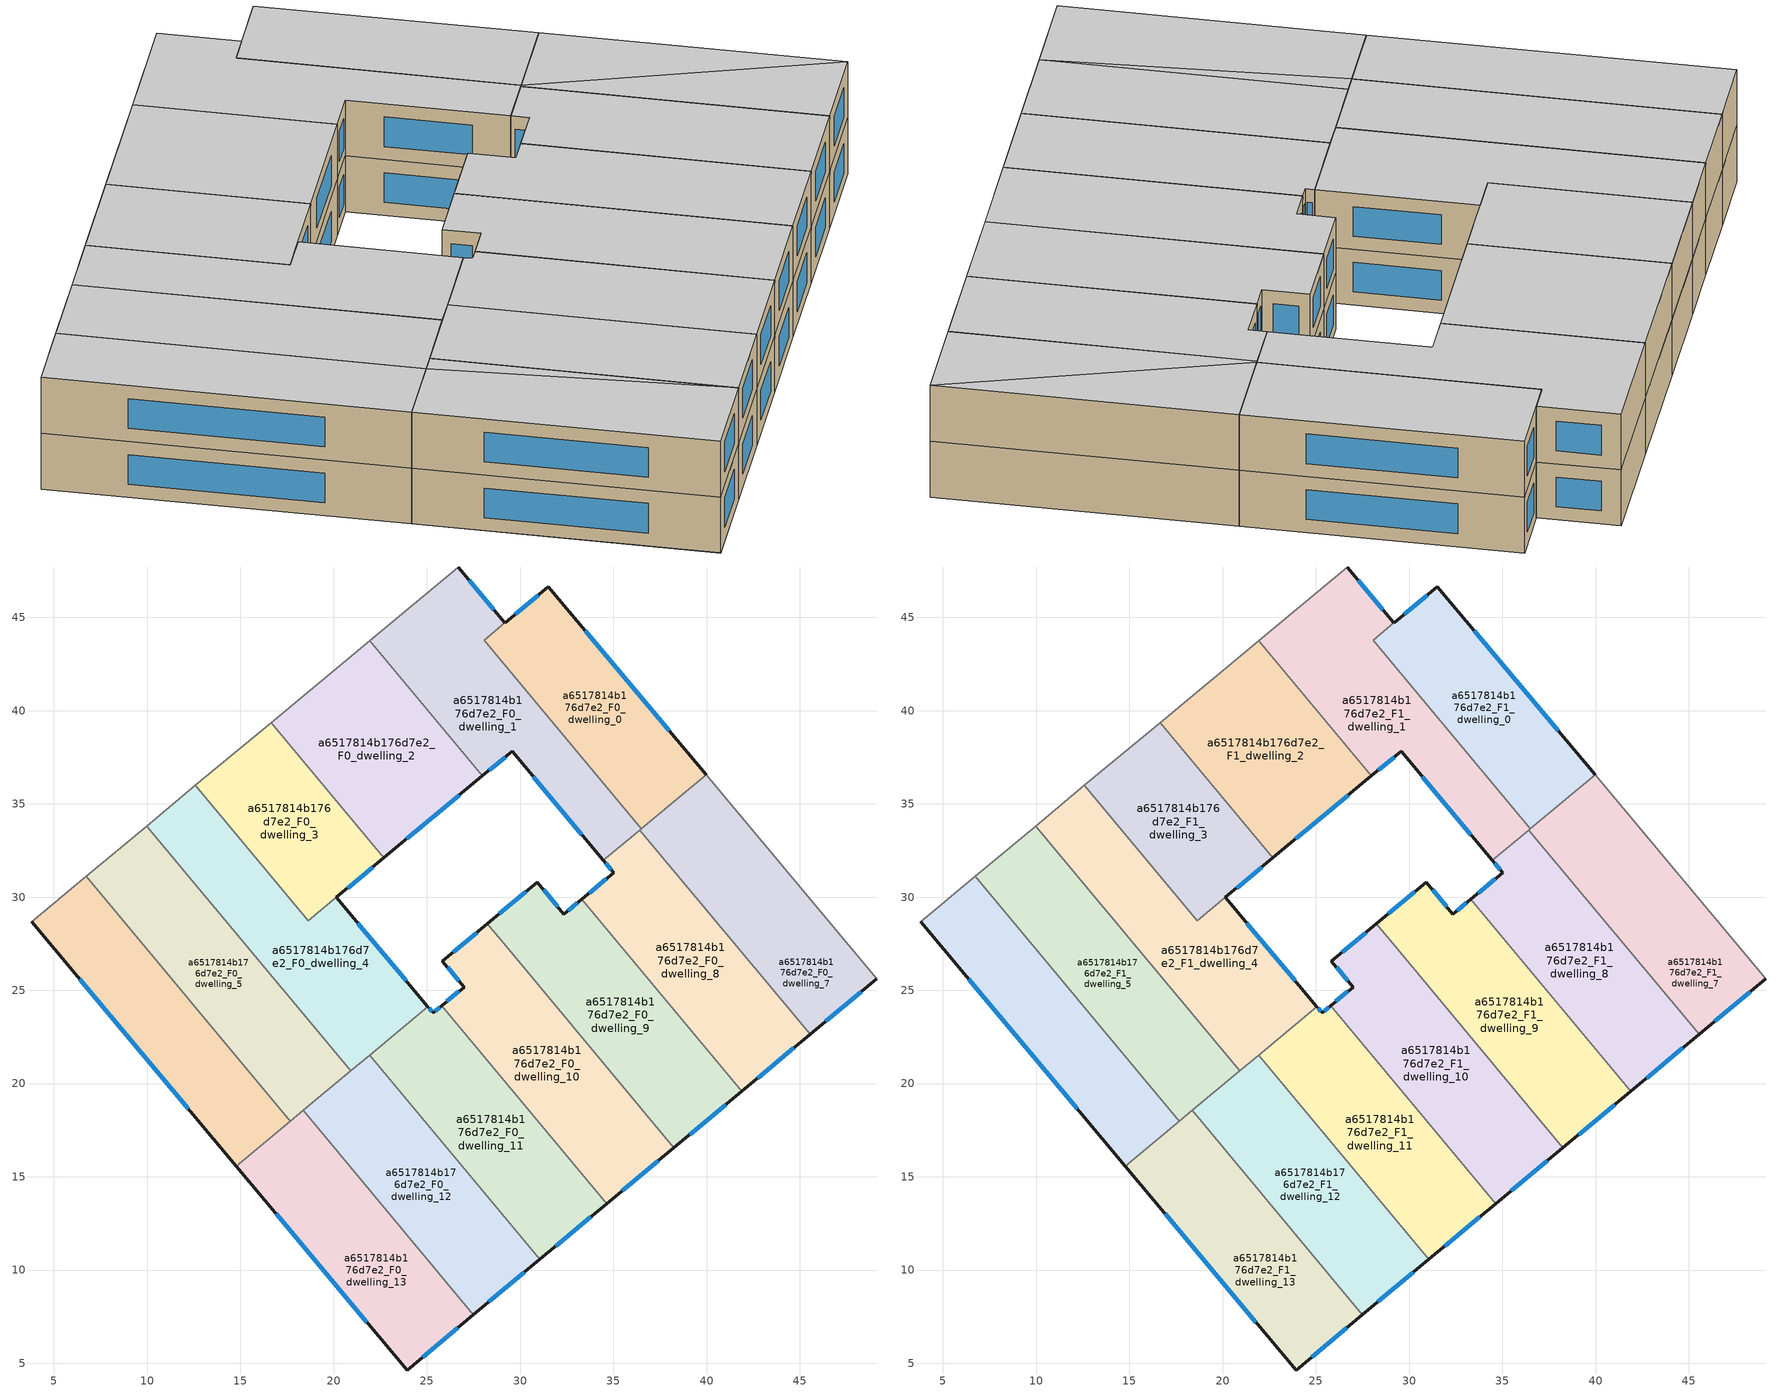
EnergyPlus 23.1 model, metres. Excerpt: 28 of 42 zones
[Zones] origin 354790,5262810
a6517814b176d7e2_F0_dwelling_0
 floor ground (EU_floor_Construction): 31.52,46.65 39.97,36.56 36.5,33.66 28.08,43.78 29.19,44.71 z0
 wall outside (EU_wall_Construction): 39.97,36.56 31.52,46.65 29.19,44.71 z0:3
 wall to a6517814b176d7e2_F0_dwelling_7 (EU_wall_Construction): 36.5,33.66 39.97,36.56 z0:3
 wall to a6517814b176d7e2_F0_dwelling_1 (EU_wall_Construction): 29.19,44.71 28.08,43.78 36.5,33.66 z0:3
 window (EU_Window_Construction): 30.97,46.2 29.74,45.17 / 37.99,38.93 33.5,44.28 z0.7:2.3
a6517814b176d7e2_F0_dwelling_1
 floor ground (EU_floor_Construction): 29.19,44.71 28.07,43.78 36.5,33.66 34.46,31.97 29.57,37.83 27.97,36.5 21.93,43.76 26.67,47.71 z0
 wall outside (EU_wall_Construction): 29.19,44.71 26.67,47.71 / 27.97,36.5 29.57,37.83 34.47,31.97 z0:3
 wall adiabatic (EU_wall_Construction): 26.67,47.71 21.93,43.76 z0:3
 wall to a6517814b176d7e2_F0_dwelling_2 (EU_wall_Construction): 21.93,43.76 27.97,36.5 z0:3
 wall to a6517814b176d7e2_F0_dwelling_8 (EU_wall_Construction): 34.47,31.97 36.42,33.6 z0:3
 wall to a6517814b176d7e2_F0_dwelling_7 (EU_wall_Construction): 36.42,33.6 36.5,33.66 z0:3
 window (EU_Window_Construction): 28.59,45.41 27.26,47 / 30.72,36.45 33.31,33.34 / 28.35,36.81 29.19,37.51 z0.7:2.3
a6517814b176d7e2_F0_dwelling_10
 floor ground (EU_floor_Construction): 28.25,28.57 38.25,16.56 34.64,13.55 25.79,24.18 26.99,25.18 25.83,26.57 z0
 wall outside (EU_wall_Construction): 28.25,28.57 25.84,26.57 26.99,25.18 25.79,24.18 / 34.64,13.55 38.25,16.56 z0:3
 wall to a6517814b176d7e2_F0_dwelling_11 (EU_wall_Construction): 25.79,24.18 34.64,13.55 z0:3
 wall to a6517814b176d7e2_F0_dwelling_9 (EU_wall_Construction): 38.25,16.56 29.12,27.52 28.25,28.57 z0:3
 window (EU_Window_Construction): 27.68,28.1 26.4,27.04 / 35.49,14.26 37.4,15.85 / 26.71,24.95 26.07,24.42 / 26.11,26.24 26.72,25.51 z0.7:2.3
a6517814b176d7e2_F0_dwelling_11
 floor ground (EU_floor_Construction): 25.79,24.18 34.64,13.55 31.06,10.57 21.93,21.53 25.05,24.13 25.33,23.8 z0
 wall outside (EU_wall_Construction): 25.79,24.18 25.33,23.8 25.05,24.13 / 31.06,10.57 34.64,13.55 z0:3
 wall to a6517814b176d7e2_F0_dwelling_4 (EU_wall_Construction): 25.05,24.13 21.93,21.53 z0:3
 wall to a6517814b176d7e2_F0_dwelling_12 (EU_wall_Construction): 21.93,21.53 31.06,10.57 z0:3
 window (EU_Window_Construction): 25.26,23.88 25.12,24.05 / 25.68,24.09 25.44,23.89 / 31.9,11.27 33.8,12.85 z0.7:2.3
a6517814b176d7e2_F0_dwelling_12
 floor ground (EU_floor_Construction): 21.93,21.53 31.06,10.57 27.49,7.6 18.36,18.56 z0
 wall outside (EU_wall_Construction): 27.49,7.6 31.06,10.57 z0:3
 wall to a6517814b176d7e2_F0_dwelling_13 (EU_wall_Construction): 18.36,18.56 27.49,7.6 z0:3
 wall to a6517814b176d7e2_F0_dwelling_5 (EU_wall_Construction): 20.91,20.68 18.36,18.56 z0:3
 wall to a6517814b176d7e2_F0_dwelling_4 (EU_wall_Construction): 21.93,21.53 20.91,20.68 z0:3
 window (EU_Window_Construction): 28.33,8.3 30.22,9.87 z0.7:2.3
a6517814b176d7e2_F0_dwelling_13
 floor ground (EU_floor_Construction): 17.68,17.99 27.49,7.6 23.93,4.64 14.78,15.58 z0; 18.36,18.56 27.49,7.6 17.68,17.99 z0
 wall outside (EU_wall_Construction): 14.78,15.58 23.93,4.64 27.49,7.6 z0:3
 wall to a6517814b176d7e2_F0_dwelling_6 (EU_wall_Construction): 17.68,17.99 14.78,15.58 z0:3
 wall to a6517814b176d7e2_F0_dwelling_5 (EU_wall_Construction): 18.36,18.56 17.68,17.99 z0:3
 window (EU_Window_Construction): 24.77,5.33 26.65,6.9 / 16.93,13.01 21.78,7.21 z0.7:2.3
a6517814b176d7e2_F0_dwelling_2
 floor ground (EU_floor_Construction): 21.93,43.76 27.97,36.5 22.69,32.1 16.64,39.36 z0
 wall outside (EU_wall_Construction): 22.69,32.1 27.97,36.5 z0:3
 wall adiabatic (EU_wall_Construction): 21.93,43.76 16.64,39.36 z0:3
 wall to a6517814b176d7e2_F0_dwelling_3 (EU_wall_Construction): 16.64,39.36 22.69,32.1 z0:3
 window (EU_Window_Construction): 23.93,33.13 26.73,35.47 z0.7:2.3
a6517814b176d7e2_F0_dwelling_3
 floor ground (EU_floor_Construction): 16.64,39.36 22.69,32.1 18.63,28.73 12.59,35.99 z0
 wall outside (EU_wall_Construction): 20.15,29.99 22.69,32.1 z0:3
 wall adiabatic (EU_wall_Construction): 16.64,39.36 12.59,35.99 z0:3
 wall to a6517814b176d7e2_F0_dwelling_4 (EU_wall_Construction): 12.59,35.99 18.63,28.73 20.15,29.99 z0:3
 window (EU_Window_Construction): 20.75,30.49 22.09,31.61 z0.7:2.3
a6517814b176d7e2_F0_dwelling_4
 floor ground (EU_floor_Construction): 20.15,29.99 25.05,24.13 20.91,20.68 9.97,33.81 12.59,35.99 18.63,28.73 z0
 wall outside (EU_wall_Construction): 25.05,24.13 20.15,29.99 z0:3
 wall adiabatic (EU_wall_Construction): 12.59,35.99 9.97,33.81 z0:3
 wall to a6517814b176d7e2_F0_dwelling_5 (EU_wall_Construction): 9.97,33.81 20.91,20.68 z0:3
 window (EU_Window_Construction): 23.9,25.51 21.3,28.61 z0.7:2.3
a6517814b176d7e2_F0_dwelling_5
 floor ground (EU_floor_Construction): 9.97,33.81 20.91,20.68 17.68,17.99 6.74,31.13 z0
 wall adiabatic (EU_wall_Construction): 9.97,33.81 6.74,31.13 z0:3
 wall to a6517814b176d7e2_F0_dwelling_6 (EU_wall_Construction): 6.74,31.13 17.68,17.99 z0:3
a6517814b176d7e2_F0_dwelling_6
 floor ground (EU_floor_Construction): 6.74,31.13 17.68,17.99 14.78,15.58 3.8,28.68 z0
 wall outside (EU_wall_Construction): 3.8,28.68 14.78,15.58 z0:3
 wall adiabatic (EU_wall_Construction): 6.74,31.13 3.8,28.68 z0:3
 window (EU_Window_Construction): 6.38,25.6 12.2,18.65 z0.7:2.3
a6517814b176d7e2_F0_dwelling_7
 floor ground (EU_floor_Construction): 39.97,36.56 49.13,25.62 36.5,33.66 z0; 49.13,25.62 45.55,22.63 36.42,33.6 36.5,33.66 z0
 wall outside (EU_wall_Construction): 45.55,22.63 49.13,25.62 z0:3
 wall adiabatic (EU_wall_Construction): 49.13,25.62 39.97,36.56 z0:3
 wall to a6517814b176d7e2_F0_dwelling_8 (EU_wall_Construction): 36.42,33.6 45.55,22.63 z0:3
 window (EU_Window_Construction): 46.39,23.34 48.29,24.92 z0.7:2.3
a6517814b176d7e2_F0_dwelling_8
 floor ground (EU_floor_Construction): 36.42,33.6 45.55,22.63 41.87,19.58 33.29,29.88 35.02,31.31 34.46,31.97 z0
 wall outside (EU_wall_Construction): 34.47,31.97 35.02,31.31 33.29,29.88 / 41.87,19.58 45.55,22.63 z0:3
 wall to a6517814b176d7e2_F0_dwelling_9 (EU_wall_Construction): 33.29,29.88 41.87,19.58 z0:3
 window (EU_Window_Construction): 34.59,31.81 34.89,31.46 / 42.74,20.29 44.69,21.92 / 34.61,30.97 33.7,30.22 z0.7:2.3
a6517814b176d7e2_F0_dwelling_9
 floor ground (EU_floor_Construction): 33.29,29.88 41.87,19.58 38.25,16.56 28.25,28.57 30.92,30.8 32.35,29.09 z0
 wall outside (EU_wall_Construction): 38.25,16.56 41.87,19.58 / 33.29,29.88 32.35,29.09 30.92,30.8 28.25,28.58 z0:3
 window (EU_Window_Construction): 39.1,17.27 41.02,18.87 / 30.29,30.28 28.88,29.1 / 32.01,29.49 31.26,30.4 / 33.07,29.7 32.57,29.28 z0.7:2.3
a6517814b176d7e2_F1_dwelling_0
 floor to a6517814b176d7e2_F0_dwelling_0 (EU_floor_Construction): 31.52,46.65 39.97,36.56 36.5,33.66 28.08,43.78 29.19,44.71 z3
 wall outside (EU_wall_Construction): 39.97,36.56 31.52,46.65 29.19,44.71 z3:6
 wall to a6517814b176d7e2_F1_dwelling_7 (EU_wall_Construction): 36.5,33.66 39.97,36.56 z3:6
 wall to a6517814b176d7e2_F1_dwelling_1 (EU_wall_Construction): 29.19,44.71 28.08,43.78 36.5,33.66 z3:6
 window (EU_Window_Construction): 30.97,46.2 29.74,45.17 / 37.99,38.93 33.5,44.28 z3.7:5.3
 ceiling to a6517814b176d7e2_F2_dwelling_0 (EU_floor_Construction): 39.97,36.56 31.52,46.65 29.19,44.71 28.08,43.78 36.5,33.66 z6
a6517814b176d7e2_F1_dwelling_1
 floor to a6517814b176d7e2_F0_dwelling_1 (EU_floor_Construction): 29.19,44.71 28.07,43.78 36.5,33.66 34.46,31.97 29.57,37.83 27.97,36.5 21.93,43.76 26.67,47.71 z3
 wall outside (EU_wall_Construction): 29.19,44.71 26.67,47.71 / 27.97,36.5 29.57,37.83 34.47,31.97 z3:6
 wall adiabatic (EU_wall_Construction): 26.67,47.71 21.93,43.76 z3:6
 wall to a6517814b176d7e2_F1_dwelling_2 (EU_wall_Construction): 21.93,43.76 27.97,36.5 z3:6
 wall to a6517814b176d7e2_F1_dwelling_8 (EU_wall_Construction): 34.47,31.97 36.42,33.6 z3:6
 wall to a6517814b176d7e2_F1_dwelling_7 (EU_wall_Construction): 36.42,33.6 36.5,33.66 z3:6
 window (EU_Window_Construction): 28.59,45.41 27.26,47 / 30.72,36.45 33.31,33.34 / 28.35,36.81 29.19,37.51 z3.7:5.3
 ceiling to a6517814b176d7e2_F2_dwelling_1 (EU_floor_Construction): 36.5,33.66 28.07,43.78 29.19,44.71 26.67,47.71 21.93,43.76 27.97,36.5 29.57,37.83 34.46,31.97 z6
a6517814b176d7e2_F1_dwelling_10
 floor to a6517814b176d7e2_F0_dwelling_10 (EU_floor_Construction): 28.25,28.57 38.25,16.56 34.64,13.55 25.79,24.18 26.99,25.18 25.83,26.57 z3
 wall outside (EU_wall_Construction): 28.25,28.57 25.84,26.57 26.99,25.18 25.79,24.18 / 34.64,13.55 38.25,16.56 z3:6
 wall to a6517814b176d7e2_F1_dwelling_11 (EU_wall_Construction): 25.79,24.18 34.64,13.55 z3:6
 wall to a6517814b176d7e2_F1_dwelling_9 (EU_wall_Construction): 38.25,16.56 29.12,27.52 28.25,28.57 z3:6
 window (EU_Window_Construction): 27.68,28.1 26.4,27.04 / 35.49,14.26 37.4,15.85 / 26.71,24.95 26.07,24.42 / 26.11,26.24 26.72,25.51 z3.7:5.3
 ceiling to a6517814b176d7e2_F2_dwelling_10 (EU_floor_Construction): 38.25,16.56 28.25,28.57 25.83,26.57 26.99,25.18 25.79,24.18 34.64,13.55 z6
a6517814b176d7e2_F1_dwelling_11
 floor to a6517814b176d7e2_F0_dwelling_11 (EU_floor_Construction): 25.79,24.18 34.64,13.55 31.06,10.57 21.93,21.53 25.05,24.13 25.33,23.8 z3
 wall outside (EU_wall_Construction): 25.79,24.18 25.33,23.8 25.05,24.13 / 31.06,10.57 34.64,13.55 z3:6
 wall to a6517814b176d7e2_F1_dwelling_4 (EU_wall_Construction): 25.05,24.13 21.93,21.53 z3:6
 wall to a6517814b176d7e2_F1_dwelling_12 (EU_wall_Construction): 21.93,21.53 31.06,10.57 z3:6
 window (EU_Window_Construction): 25.26,23.88 25.12,24.05 / 25.68,24.09 25.44,23.89 / 31.9,11.27 33.8,12.85 z3.7:5.3
 ceiling to a6517814b176d7e2_F2_dwelling_11 (EU_floor_Construction): 34.64,13.55 25.79,24.18 25.33,23.8 25.05,24.13 21.93,21.53 31.06,10.57 z6
a6517814b176d7e2_F1_dwelling_12
 floor to a6517814b176d7e2_F0_dwelling_12 (EU_floor_Construction): 21.93,21.53 31.06,10.57 27.49,7.6 18.36,18.56 z3
 wall outside (EU_wall_Construction): 27.49,7.6 31.06,10.57 z3:6
 wall to a6517814b176d7e2_F1_dwelling_13 (EU_wall_Construction): 18.36,18.56 27.49,7.6 z3:6
 wall to a6517814b176d7e2_F1_dwelling_5 (EU_wall_Construction): 20.91,20.68 18.36,18.56 z3:6
 wall to a6517814b176d7e2_F1_dwelling_4 (EU_wall_Construction): 21.93,21.53 20.91,20.68 z3:6
 window (EU_Window_Construction): 28.33,8.3 30.22,9.87 z3.7:5.3
 ceiling to a6517814b176d7e2_F2_dwelling_12 (EU_floor_Construction): 31.06,10.57 21.93,21.53 18.36,18.56 27.49,7.6 z6
a6517814b176d7e2_F1_dwelling_13
 floor to a6517814b176d7e2_F0_dwelling_13 (EU_floor_Construction): 17.68,17.99 27.49,7.6 23.93,4.64 14.78,15.58 z3; 18.36,18.56 27.49,7.6 17.68,17.99 z3
 wall outside (EU_wall_Construction): 14.78,15.58 23.93,4.64 27.49,7.6 z3:6
 wall to a6517814b176d7e2_F1_dwelling_6 (EU_wall_Construction): 17.68,17.99 14.78,15.58 z3:6
 wall to a6517814b176d7e2_F1_dwelling_5 (EU_wall_Construction): 18.36,18.56 17.68,17.99 z3:6
 window (EU_Window_Construction): 24.77,5.33 26.65,6.9 / 16.93,13.01 21.78,7.21 z3.7:5.3
 ceiling to a6517814b176d7e2_F2_dwelling_13 (EU_floor_Construction): 27.49,7.6 17.68,17.99 14.78,15.58 23.93,4.64 z6; 27.49,7.6 18.36,18.56 17.68,17.99 z6
a6517814b176d7e2_F1_dwelling_2
 floor to a6517814b176d7e2_F0_dwelling_2 (EU_floor_Construction): 21.93,43.76 27.97,36.5 22.69,32.1 16.64,39.36 z3
 wall outside (EU_wall_Construction): 22.69,32.1 27.97,36.5 z3:6
 wall adiabatic (EU_wall_Construction): 21.93,43.76 16.64,39.36 z3:6
 wall to a6517814b176d7e2_F1_dwelling_3 (EU_wall_Construction): 16.64,39.36 22.69,32.1 z3:6
 window (EU_Window_Construction): 23.93,33.13 26.73,35.47 z3.7:5.3
 ceiling to a6517814b176d7e2_F2_dwelling_2 (EU_floor_Construction): 27.97,36.5 21.93,43.76 16.64,39.36 22.69,32.1 z6
a6517814b176d7e2_F1_dwelling_3
 floor to a6517814b176d7e2_F0_dwelling_3 (EU_floor_Construction): 16.64,39.36 22.69,32.1 18.63,28.73 12.59,35.99 z3
 wall outside (EU_wall_Construction): 20.15,29.99 22.69,32.1 z3:6
 wall adiabatic (EU_wall_Construction): 16.64,39.36 12.59,35.99 z3:6
 wall to a6517814b176d7e2_F1_dwelling_4 (EU_wall_Construction): 12.59,35.99 18.63,28.73 20.15,29.99 z3:6
 window (EU_Window_Construction): 20.75,30.49 22.09,31.61 z3.7:5.3
 ceiling to a6517814b176d7e2_F2_dwelling_3 (EU_floor_Construction): 22.69,32.1 16.64,39.36 12.59,35.99 18.63,28.73 z6
a6517814b176d7e2_F1_dwelling_4
 floor to a6517814b176d7e2_F0_dwelling_4 (EU_floor_Construction): 20.15,29.99 25.05,24.13 20.91,20.68 9.97,33.81 12.59,35.99 18.63,28.73 z3
 wall outside (EU_wall_Construction): 25.05,24.13 20.15,29.99 z3:6
 wall adiabatic (EU_wall_Construction): 12.59,35.99 9.97,33.81 z3:6
 wall to a6517814b176d7e2_F1_dwelling_5 (EU_wall_Construction): 9.97,33.81 20.91,20.68 z3:6
 window (EU_Window_Construction): 23.9,25.51 21.3,28.61 z3.7:5.3
 ceiling to a6517814b176d7e2_F2_dwelling_4 (EU_floor_Construction): 25.05,24.13 20.15,29.99 18.63,28.73 12.59,35.99 9.97,33.81 20.91,20.68 z6
a6517814b176d7e2_F1_dwelling_5
 floor to a6517814b176d7e2_F0_dwelling_5 (EU_floor_Construction): 9.97,33.81 20.91,20.68 17.68,17.99 6.74,31.13 z3
 wall adiabatic (EU_wall_Construction): 9.97,33.81 6.74,31.13 z3:6
 wall to a6517814b176d7e2_F1_dwelling_6 (EU_wall_Construction): 6.74,31.13 17.68,17.99 z3:6
 ceiling to a6517814b176d7e2_F2_dwelling_5 (EU_floor_Construction): 20.91,20.68 9.97,33.81 6.74,31.13 17.68,17.99 z6
a6517814b176d7e2_F1_dwelling_6
 floor to a6517814b176d7e2_F0_dwelling_6 (EU_floor_Construction): 6.74,31.13 17.68,17.99 14.78,15.58 3.8,28.68 z3
 wall outside (EU_wall_Construction): 3.8,28.68 14.78,15.58 z3:6
 wall adiabatic (EU_wall_Construction): 6.74,31.13 3.8,28.68 z3:6
 window (EU_Window_Construction): 6.38,25.6 12.2,18.65 z3.7:5.3
 ceiling to a6517814b176d7e2_F2_dwelling_6 (EU_floor_Construction): 17.68,17.99 6.74,31.13 3.8,28.68 14.78,15.58 z6
a6517814b176d7e2_F1_dwelling_7
 floor to a6517814b176d7e2_F0_dwelling_7 (EU_floor_Construction): 49.13,25.62 45.55,22.63 36.42,33.6 36.5,33.66 z3; 39.97,36.56 49.13,25.62 36.5,33.66 z3
 wall outside (EU_wall_Construction): 45.55,22.63 49.13,25.62 z3:6
 wall adiabatic (EU_wall_Construction): 49.13,25.62 39.97,36.56 z3:6
 wall to a6517814b176d7e2_F1_dwelling_8 (EU_wall_Construction): 36.42,33.6 45.55,22.63 z3:6
 window (EU_Window_Construction): 46.39,23.34 48.29,24.92 z3.7:5.3
 ceiling to a6517814b176d7e2_F2_dwelling_7 (EU_floor_Construction): 49.13,25.62 36.5,33.66 36.42,33.6 45.55,22.63 z6; 49.13,25.62 39.97,36.56 36.5,33.66 z6
a6517814b176d7e2_F1_dwelling_8
 floor to a6517814b176d7e2_F0_dwelling_8 (EU_floor_Construction): 36.42,33.6 45.55,22.63 41.87,19.58 33.29,29.88 35.02,31.31 34.46,31.97 z3
 wall outside (EU_wall_Construction): 34.47,31.97 35.02,31.31 33.29,29.88 / 41.87,19.58 45.55,22.63 z3:6
 wall to a6517814b176d7e2_F1_dwelling_9 (EU_wall_Construction): 33.29,29.88 41.87,19.58 z3:6
 window (EU_Window_Construction): 34.59,31.81 34.89,31.46 / 42.74,20.29 44.69,21.92 / 34.61,30.97 33.7,30.22 z3.7:5.3
 ceiling to a6517814b176d7e2_F2_dwelling_8 (EU_floor_Construction): 45.55,22.63 36.42,33.6 34.46,31.97 35.02,31.31 33.29,29.88 41.87,19.58 z6
a6517814b176d7e2_F1_dwelling_9
 floor to a6517814b176d7e2_F0_dwelling_9 (EU_floor_Construction): 33.29,29.88 41.87,19.58 38.25,16.56 28.25,28.57 30.92,30.8 32.35,29.09 z3
 wall outside (EU_wall_Construction): 38.25,16.56 41.87,19.58 / 33.29,29.88 32.35,29.09 30.92,30.8 28.25,28.58 z3:6
 window (EU_Window_Construction): 39.1,17.27 41.02,18.87 / 30.29,30.28 28.88,29.1 / 32.01,29.49 31.26,30.4 / 33.07,29.7 32.57,29.28 z3.7:5.3
 ceiling to a6517814b176d7e2_F2_dwelling_9 (EU_floor_Construction): 41.87,19.58 33.29,29.88 32.35,29.09 30.92,30.8 28.25,28.57 38.25,16.56 z6
[Building]
EU S2 Campaign: North Axis=0; Terrain=City; Solar Distribution=FullExterior
[Site:Location]
Budapest.Ferenc.Liszt.Intl.AP: Latitude=47.437; Longitude=19.256; Time Zone=1; Elevation=185
[SizingPeriod:WeatherFileDays]
AnnualSizingPeriod: Begin Month=1; Begin Day of Month=1; End Month=12; End Day of Month=31; Day of Week for Start Day=Monday; Use Weather File Daylight Saving Period=No; Use Weather File Rain and Snow Indicators=No
[MATERIAL]
EU_InternalMass_Material: Roughness=MediumRough; Thickness=0.1; Conductivity=1; Density=1800; Specific Heat=900; Thermal Absorptance=0.9; Solar Absorptance=0.7; Visible Absorptance=0.7
[MATERIAL:NOMASS] Roughness=MediumRough; Thermal Absorptance=0.9; Solar Absorptance=0.7; Visible Absorptance=0.7
Name | Thermal Resistance
EU_wall_NoMass | 0.832559
EU_floor_NoMass | 0.872794
[WINDOWMATERIAL:SIMPLEGLAZINGSYSTEM]
EU_Window_SimpleGlazing: UFactor=2.79869; Solar Heat Gain Coefficient=0.75; Visible Transmittance=0.75
[CONSTRUCTION]
EU_wall_Construction: EU_wall_NoMass
EU_floor_Construction: EU_floor_NoMass
EU_Window_Construction: EU_Window_SimpleGlazing
EU_InternalMass_Construction: EU_InternalMass_Material
[ZONE] Type=1; Multiplier=1; Ceiling Height=autocalculate; Floor Area=autocalculate; Part of Total Floor Area=Yes
Name | Volume
a6517814b176d7e2_F0_dwelling_0; a6517814b176d7e2_F1_dwelling_0 | 177.937
a6517814b176d7e2_F0_dwelling_1; a6517814b176d7e2_F1_dwelling_1 | 211.85
a6517814b176d7e2_F0_dwelling_10; a6517814b176d7e2_F1_dwelling_10 | 211.679
a6517814b176d7e2_F0_dwelling_11; a6517814b176d7e2_F1_dwelling_11; a6517814b176d7e2_F0_dwelling_12; a6517814b176d7e2_F1_dwelling_12 | 198.773
a6517814b176d7e2_F0_dwelling_13 | 198.785
a6517814b176d7e2_F1_dwelling_13 | 198.784
a6517814b176d7e2_F0_dwelling_2 | 194.911
a6517814b176d7e2_F1_dwelling_2 | 194.912
a6517814b176d7e2_F0_dwelling_3; a6517814b176d7e2_F1_dwelling_3 | 149.565
a6517814b176d7e2_F0_dwelling_4; a6517814b176d7e2_F1_dwelling_4 | 219.765
a6517814b176d7e2_F0_dwelling_5; a6517814b176d7e2_F1_dwelling_5 | 215.388
a6517814b176d7e2_F0_dwelling_6; a6517814b176d7e2_F1_dwelling_6 | 194.933
a6517814b176d7e2_F0_dwelling_7; a6517814b176d7e2_F1_dwelling_7 | 198.759
a6517814b176d7e2_F0_dwelling_8; a6517814b176d7e2_F1_dwelling_8 | 198.803
a6517814b176d7e2_F0_dwelling_9; a6517814b176d7e2_F1_dwelling_9 | 213.035
[INTERNALMASS] Construction=EU_InternalMass_Construction
Name | Zone or ZoneList | Surface Area
a6517814b176d7e2_F0_dwelling_0_EU_InternalMass | a6517814b176d7e2_F0_dwelling_0 | 59.3176
a6517814b176d7e2_F0_dwelling_1_EU_InternalMass | a6517814b176d7e2_F0_dwelling_1 | 70.6146
a6517814b176d7e2_F0_dwelling_2_EU_InternalMass | a6517814b176d7e2_F0_dwelling_2 | 64.9705
a6517814b176d7e2_F0_dwelling_3_EU_InternalMass | a6517814b176d7e2_F0_dwelling_3 | 49.8532
a6517814b176d7e2_F0_dwelling_4_EU_InternalMass | a6517814b176d7e2_F0_dwelling_4 | 73.2514
a6517814b176d7e2_F0_dwelling_5_EU_InternalMass | a6517814b176d7e2_F0_dwelling_5 | 71.8019
a6517814b176d7e2_F0_dwelling_6_EU_InternalMass | a6517814b176d7e2_F0_dwelling_6 | 64.9792
a6517814b176d7e2_F0_dwelling_7_EU_InternalMass | a6517814b176d7e2_F0_dwelling_7 | 66.2529
a6517814b176d7e2_F0_dwelling_8_EU_InternalMass | a6517814b176d7e2_F0_dwelling_8 | 66.2679
a6517814b176d7e2_F0_dwelling_9_EU_InternalMass | a6517814b176d7e2_F0_dwelling_9 | 71.0136
a6517814b176d7e2_F0_dwelling_10_EU_InternalMass | a6517814b176d7e2_F0_dwelling_10 | 70.555
a6517814b176d7e2_F0_dwelling_11_EU_InternalMass | a6517814b176d7e2_F0_dwelling_11 | 66.2578
a6517814b176d7e2_F0_dwelling_12_EU_InternalMass | a6517814b176d7e2_F0_dwelling_12 | 66.2594
a6517814b176d7e2_F0_dwelling_13_EU_InternalMass | a6517814b176d7e2_F0_dwelling_13 | 66.2633
a6517814b176d7e2_F1_dwelling_0_EU_InternalMass | a6517814b176d7e2_F1_dwelling_0 | 59.3176
a6517814b176d7e2_F1_dwelling_1_EU_InternalMass | a6517814b176d7e2_F1_dwelling_1 | 70.6146
a6517814b176d7e2_F1_dwelling_2_EU_InternalMass | a6517814b176d7e2_F1_dwelling_2 | 64.9705
a6517814b176d7e2_F1_dwelling_3_EU_InternalMass | a6517814b176d7e2_F1_dwelling_3 | 49.8532
a6517814b176d7e2_F1_dwelling_4_EU_InternalMass | a6517814b176d7e2_F1_dwelling_4 | 73.2514
a6517814b176d7e2_F1_dwelling_5_EU_InternalMass | a6517814b176d7e2_F1_dwelling_5 | 71.8019
a6517814b176d7e2_F1_dwelling_6_EU_InternalMass | a6517814b176d7e2_F1_dwelling_6 | 64.9792
a6517814b176d7e2_F1_dwelling_7_EU_InternalMass | a6517814b176d7e2_F1_dwelling_7 | 66.2529
a6517814b176d7e2_F1_dwelling_8_EU_InternalMass | a6517814b176d7e2_F1_dwelling_8 | 66.2679
a6517814b176d7e2_F1_dwelling_9_EU_InternalMass | a6517814b176d7e2_F1_dwelling_9 | 71.0136
a6517814b176d7e2_F1_dwelling_10_EU_InternalMass | a6517814b176d7e2_F1_dwelling_10 | 70.555
a6517814b176d7e2_F1_dwelling_11_EU_InternalMass | a6517814b176d7e2_F1_dwelling_11 | 66.2578
a6517814b176d7e2_F1_dwelling_12_EU_InternalMass | a6517814b176d7e2_F1_dwelling_12 | 66.2594
a6517814b176d7e2_F1_dwelling_13_EU_InternalMass | a6517814b176d7e2_F1_dwelling_13 | 66.2633
[OTHEREQUIPMENT] Fuel Type=Electricity; Design Level Calculation Method=Watts/Area; Power per Zone Floor Area=1; Fraction Latent=0; Fraction Radiant=0; Fraction Lost=0; Carbon Dioxide Generation Rate=0; EndUse Subcategory=EU_Step8_InternalGains
Name | Zone or ZoneList or Space or SpaceList | Schedule
EU_Step8_InternalGain_a6517814b176d7e2_F0_dwelling_0_f000 | a6517814b176d7e2_F0_dwelling_0 | EU_Step8_GainSchedule_a6517814b176d7e2_F0_dwelling_0_f000
EU_Step8_InternalGain_a6517814b176d7e2_F0_dwelling_1_f000 | a6517814b176d7e2_F0_dwelling_1 | EU_Step8_GainSchedule_a6517814b176d7e2_F0_dwelling_1_f000
EU_Step8_InternalGain_a6517814b176d7e2_F0_dwelling_2_f000 | a6517814b176d7e2_F0_dwelling_2 | EU_Step8_GainSchedule_a6517814b176d7e2_F0_dwelling_2_f000
EU_Step8_InternalGain_a6517814b176d7e2_F0_dwelling_3_f000 | a6517814b176d7e2_F0_dwelling_3 | EU_Step8_GainSchedule_a6517814b176d7e2_F0_dwelling_3_f000
EU_Step8_InternalGain_a6517814b176d7e2_F0_dwelling_4_f000 | a6517814b176d7e2_F0_dwelling_4 | EU_Step8_GainSchedule_a6517814b176d7e2_F0_dwelling_4_f000
EU_Step8_InternalGain_a6517814b176d7e2_F0_dwelling_5_f000 | a6517814b176d7e2_F0_dwelling_5 | EU_Step8_GainSchedule_a6517814b176d7e2_F0_dwelling_5_f000
EU_Step8_InternalGain_a6517814b176d7e2_F0_dwelling_6_f000 | a6517814b176d7e2_F0_dwelling_6 | EU_Step8_GainSchedule_a6517814b176d7e2_F0_dwelling_6_f000
EU_Step8_InternalGain_a6517814b176d7e2_F0_dwelling_7_f000 | a6517814b176d7e2_F0_dwelling_7 | EU_Step8_GainSchedule_a6517814b176d7e2_F0_dwelling_7_f000
EU_Step8_InternalGain_a6517814b176d7e2_F0_dwelling_8_f000 | a6517814b176d7e2_F0_dwelling_8 | EU_Step8_GainSchedule_a6517814b176d7e2_F0_dwelling_8_f000
EU_Step8_InternalGain_a6517814b176d7e2_F0_dwelling_9_f000 | a6517814b176d7e2_F0_dwelling_9 | EU_Step8_GainSchedule_a6517814b176d7e2_F0_dwelling_9_f000
EU_Step8_InternalGain_a6517814b176d7e2_F0_dwelling_10_f000 | a6517814b176d7e2_F0_dwelling_10 | EU_Step8_GainSchedule_a6517814b176d7e2_F0_dwelling_10_f000
EU_Step8_InternalGain_a6517814b176d7e2_F0_dwelling_11_f000 | a6517814b176d7e2_F0_dwelling_11 | EU_Step8_GainSchedule_a6517814b176d7e2_F0_dwelling_11_f000
EU_Step8_InternalGain_a6517814b176d7e2_F0_dwelling_12_f000 | a6517814b176d7e2_F0_dwelling_12 | EU_Step8_GainSchedule_a6517814b176d7e2_F0_dwelling_12_f000
EU_Step8_InternalGain_a6517814b176d7e2_F0_dwelling_13_f000 | a6517814b176d7e2_F0_dwelling_13 | EU_Step8_GainSchedule_a6517814b176d7e2_F0_dwelling_13_f000
EU_Step8_InternalGain_a6517814b176d7e2_F1_dwelling_0_f000 | a6517814b176d7e2_F1_dwelling_0 | EU_Step8_GainSchedule_a6517814b176d7e2_F1_dwelling_0_f000
EU_Step8_InternalGain_a6517814b176d7e2_F1_dwelling_1_f000 | a6517814b176d7e2_F1_dwelling_1 | EU_Step8_GainSchedule_a6517814b176d7e2_F1_dwelling_1_f000
EU_Step8_InternalGain_a6517814b176d7e2_F1_dwelling_2_f000 | a6517814b176d7e2_F1_dwelling_2 | EU_Step8_GainSchedule_a6517814b176d7e2_F1_dwelling_2_f000
EU_Step8_InternalGain_a6517814b176d7e2_F1_dwelling_3_f000 | a6517814b176d7e2_F1_dwelling_3 | EU_Step8_GainSchedule_a6517814b176d7e2_F1_dwelling_3_f000
EU_Step8_InternalGain_a6517814b176d7e2_F1_dwelling_4_f000 | a6517814b176d7e2_F1_dwelling_4 | EU_Step8_GainSchedule_a6517814b176d7e2_F1_dwelling_4_f000
EU_Step8_InternalGain_a6517814b176d7e2_F1_dwelling_5_f000 | a6517814b176d7e2_F1_dwelling_5 | EU_Step8_GainSchedule_a6517814b176d7e2_F1_dwelling_5_f000
EU_Step8_InternalGain_a6517814b176d7e2_F1_dwelling_6_f000 | a6517814b176d7e2_F1_dwelling_6 | EU_Step8_GainSchedule_a6517814b176d7e2_F1_dwelling_6_f000
EU_Step8_InternalGain_a6517814b176d7e2_F1_dwelling_7_f000 | a6517814b176d7e2_F1_dwelling_7 | EU_Step8_GainSchedule_a6517814b176d7e2_F1_dwelling_7_f000
EU_Step8_InternalGain_a6517814b176d7e2_F1_dwelling_8_f000 | a6517814b176d7e2_F1_dwelling_8 | EU_Step8_GainSchedule_a6517814b176d7e2_F1_dwelling_8_f000
EU_Step8_InternalGain_a6517814b176d7e2_F1_dwelling_9_f000 | a6517814b176d7e2_F1_dwelling_9 | EU_Step8_GainSchedule_a6517814b176d7e2_F1_dwelling_9_f000
EU_Step8_InternalGain_a6517814b176d7e2_F1_dwelling_10_f000 | a6517814b176d7e2_F1_dwelling_10 | EU_Step8_GainSchedule_a6517814b176d7e2_F1_dwelling_10_f000
EU_Step8_InternalGain_a6517814b176d7e2_F1_dwelling_11_f000 | a6517814b176d7e2_F1_dwelling_11 | EU_Step8_GainSchedule_a6517814b176d7e2_F1_dwelling_11_f000
EU_Step8_InternalGain_a6517814b176d7e2_F1_dwelling_12_f000 | a6517814b176d7e2_F1_dwelling_12 | EU_Step8_GainSchedule_a6517814b176d7e2_F1_dwelling_12_f000
EU_Step8_InternalGain_a6517814b176d7e2_F1_dwelling_13_f000 | a6517814b176d7e2_F1_dwelling_13 | EU_Step8_GainSchedule_a6517814b176d7e2_F1_dwelling_13_f000
[ZONEVENTILATION:DESIGNFLOWRATE] Schedule=EU_AlwaysOn; Design Flow Rate Calculation Method=AirChanges/Hour; Air Changes per Hour=0.475469; Ventilation Type=Natural; Fan Pressure Rise=0; Fan Total Efficiency=1; Constant Term Coefficient=1; Temperature Term Coefficient=0; Velocity Term Coefficient=0; Velocity Squared Term Coefficient=0; Minimum Indoor Temperature=-100; Maximum Indoor Temperature=100; Delta Temperature=-100; Minimum Outdoor Temperature=-100; Maximum Outdoor Temperature=100; Maximum Wind Speed=40
Name | Zone or ZoneList or Space or SpaceList
EU_ConstantAir_a6517814b176d7e2_F0_dwelling_0 | a6517814b176d7e2_F0_dwelling_0
EU_ConstantAir_a6517814b176d7e2_F0_dwelling_1 | a6517814b176d7e2_F0_dwelling_1
EU_ConstantAir_a6517814b176d7e2_F0_dwelling_2 | a6517814b176d7e2_F0_dwelling_2
EU_ConstantAir_a6517814b176d7e2_F0_dwelling_3 | a6517814b176d7e2_F0_dwelling_3
EU_ConstantAir_a6517814b176d7e2_F0_dwelling_4 | a6517814b176d7e2_F0_dwelling_4
EU_ConstantAir_a6517814b176d7e2_F0_dwelling_5 | a6517814b176d7e2_F0_dwelling_5
EU_ConstantAir_a6517814b176d7e2_F0_dwelling_6 | a6517814b176d7e2_F0_dwelling_6
EU_ConstantAir_a6517814b176d7e2_F0_dwelling_7 | a6517814b176d7e2_F0_dwelling_7
EU_ConstantAir_a6517814b176d7e2_F0_dwelling_8 | a6517814b176d7e2_F0_dwelling_8
EU_ConstantAir_a6517814b176d7e2_F0_dwelling_9 | a6517814b176d7e2_F0_dwelling_9
EU_ConstantAir_a6517814b176d7e2_F0_dwelling_10 | a6517814b176d7e2_F0_dwelling_10
EU_ConstantAir_a6517814b176d7e2_F0_dwelling_11 | a6517814b176d7e2_F0_dwelling_11
EU_ConstantAir_a6517814b176d7e2_F0_dwelling_12 | a6517814b176d7e2_F0_dwelling_12
EU_ConstantAir_a6517814b176d7e2_F0_dwelling_13 | a6517814b176d7e2_F0_dwelling_13
EU_ConstantAir_a6517814b176d7e2_F1_dwelling_0 | a6517814b176d7e2_F1_dwelling_0
EU_ConstantAir_a6517814b176d7e2_F1_dwelling_1 | a6517814b176d7e2_F1_dwelling_1
EU_ConstantAir_a6517814b176d7e2_F1_dwelling_2 | a6517814b176d7e2_F1_dwelling_2
EU_ConstantAir_a6517814b176d7e2_F1_dwelling_3 | a6517814b176d7e2_F1_dwelling_3
EU_ConstantAir_a6517814b176d7e2_F1_dwelling_4 | a6517814b176d7e2_F1_dwelling_4
EU_ConstantAir_a6517814b176d7e2_F1_dwelling_5 | a6517814b176d7e2_F1_dwelling_5
EU_ConstantAir_a6517814b176d7e2_F1_dwelling_6 | a6517814b176d7e2_F1_dwelling_6
EU_ConstantAir_a6517814b176d7e2_F1_dwelling_7 | a6517814b176d7e2_F1_dwelling_7
EU_ConstantAir_a6517814b176d7e2_F1_dwelling_8 | a6517814b176d7e2_F1_dwelling_8
EU_ConstantAir_a6517814b176d7e2_F1_dwelling_9 | a6517814b176d7e2_F1_dwelling_9
EU_ConstantAir_a6517814b176d7e2_F1_dwelling_10 | a6517814b176d7e2_F1_dwelling_10
EU_ConstantAir_a6517814b176d7e2_F1_dwelling_11 | a6517814b176d7e2_F1_dwelling_11
EU_ConstantAir_a6517814b176d7e2_F1_dwelling_12 | a6517814b176d7e2_F1_dwelling_12
EU_ConstantAir_a6517814b176d7e2_F1_dwelling_13 | a6517814b176d7e2_F1_dwelling_13
[HVACTEMPLATE:THERMOSTAT] Constant Heating Setpoint=20; Constant Cooling Setpoint=50
EU_HeatOnly_a6517814b176d7e2_F0_dwelling_0; EU_HeatOnly_a6517814b176d7e2_F0_dwelling_1; EU_HeatOnly_a6517814b176d7e2_F0_dwelling_2; EU_HeatOnly_a6517814b176d7e2_F0_dwelling_3; EU_HeatOnly_a6517814b176d7e2_F0_dwelling_4; EU_HeatOnly_a6517814b176d7e2_F0_dwelling_5; EU_HeatOnly_a6517814b176d7e2_F0_dwelling_6; EU_HeatOnly_a6517814b176d7e2_F0_dwelling_7; EU_HeatOnly_a6517814b176d7e2_F0_dwelling_8; EU_HeatOnly_a6517814b176d7e2_F0_dwelling_9; EU_HeatOnly_a6517814b176d7e2_F0_dwelling_10; EU_HeatOnly_a6517814b176d7e2_F0_dwelling_11; EU_HeatOnly_a6517814b176d7e2_F0_dwelling_12; EU_HeatOnly_a6517814b176d7e2_F0_dwelling_13; EU_HeatOnly_a6517814b176d7e2_F1_dwelling_0; EU_HeatOnly_a6517814b176d7e2_F1_dwelling_1; EU_HeatOnly_a6517814b176d7e2_F1_dwelling_2; EU_HeatOnly_a6517814b176d7e2_F1_dwelling_3; EU_HeatOnly_a6517814b176d7e2_F1_dwelling_4; EU_HeatOnly_a6517814b176d7e2_F1_dwelling_5; EU_HeatOnly_a6517814b176d7e2_F1_dwelling_6; EU_HeatOnly_a6517814b176d7e2_F1_dwelling_7; EU_HeatOnly_a6517814b176d7e2_F1_dwelling_8; EU_HeatOnly_a6517814b176d7e2_F1_dwelling_9; EU_HeatOnly_a6517814b176d7e2_F1_dwelling_10; EU_HeatOnly_a6517814b176d7e2_F1_dwelling_11; EU_HeatOnly_a6517814b176d7e2_F1_dwelling_12; EU_HeatOnly_a6517814b176d7e2_F1_dwelling_13; EU_HeatOnly_a6517814b176d7e2_F2_dwelling_0; EU_HeatOnly_a6517814b176d7e2_F2_dwelling_1; EU_HeatOnly_a6517814b176d7e2_F2_dwelling_2; EU_HeatOnly_a6517814b176d7e2_F2_dwelling_3; EU_HeatOnly_a6517814b176d7e2_F2_dwelling_4; EU_HeatOnly_a6517814b176d7e2_F2_dwelling_5; EU_HeatOnly_a6517814b176d7e2_F2_dwelling_6; EU_HeatOnly_a6517814b176d7e2_F2_dwelling_7; EU_HeatOnly_a6517814b176d7e2_F2_dwelling_8; EU_HeatOnly_a6517814b176d7e2_F2_dwelling_9; EU_HeatOnly_a6517814b176d7e2_F2_dwelling_10; EU_HeatOnly_a6517814b176d7e2_F2_dwelling_11; EU_HeatOnly_a6517814b176d7e2_F2_dwelling_12; EU_HeatOnly_a6517814b176d7e2_F2_dwelling_13
[HVACTEMPLATE:ZONE:IDEALLOADSAIRSYSTEM] System Availability Schedule=EU_AlwaysOn; Maximum Heating Supply Air Temperature=50; Minimum Cooling Supply Air Temperature=13; Maximum Heating Supply Air Humidity Ratio=0.0156; Minimum Cooling Supply Air Humidity Ratio=0.0077; Heating Limit=NoLimit; Cooling Limit=NoLimit; Heating Availability Schedule=EU_AlwaysOn; Cooling Availability Schedule=EU_CoolingOff; Dehumidification Control Type=ConstantSensibleHeatRatio; Cooling Sensible Heat Ratio=0.7; Dehumidification Setpoint=60; Humidification Control Type=None; Humidification Setpoint=30; Outdoor Air Method=None; Outdoor Air Flow Rate per Person=0.00944; Outdoor Air Flow Rate per Zone Floor Area=0; Outdoor Air Flow Rate per Zone=0; Demand Controlled Ventilation Type=None; Outdoor Air Economizer Type=NoEconomizer; Heat Recovery Type=None; Sensible Heat Recovery Effectiveness=0.7; Latent Heat Recovery Effectiveness=0.65
Name | Template Thermostat
a6517814b176d7e2_F0_dwelling_0 | EU_HeatOnly_a6517814b176d7e2_F0_dwelling_0
a6517814b176d7e2_F0_dwelling_1 | EU_HeatOnly_a6517814b176d7e2_F0_dwelling_1
a6517814b176d7e2_F0_dwelling_2 | EU_HeatOnly_a6517814b176d7e2_F0_dwelling_2
a6517814b176d7e2_F0_dwelling_3 | EU_HeatOnly_a6517814b176d7e2_F0_dwelling_3
a6517814b176d7e2_F0_dwelling_4 | EU_HeatOnly_a6517814b176d7e2_F0_dwelling_4
a6517814b176d7e2_F0_dwelling_5 | EU_HeatOnly_a6517814b176d7e2_F0_dwelling_5
a6517814b176d7e2_F0_dwelling_6 | EU_HeatOnly_a6517814b176d7e2_F0_dwelling_6
a6517814b176d7e2_F0_dwelling_7 | EU_HeatOnly_a6517814b176d7e2_F0_dwelling_7
a6517814b176d7e2_F0_dwelling_8 | EU_HeatOnly_a6517814b176d7e2_F0_dwelling_8
a6517814b176d7e2_F0_dwelling_9 | EU_HeatOnly_a6517814b176d7e2_F0_dwelling_9
a6517814b176d7e2_F0_dwelling_10 | EU_HeatOnly_a6517814b176d7e2_F0_dwelling_10
a6517814b176d7e2_F0_dwelling_11 | EU_HeatOnly_a6517814b176d7e2_F0_dwelling_11
a6517814b176d7e2_F0_dwelling_12 | EU_HeatOnly_a6517814b176d7e2_F0_dwelling_12
a6517814b176d7e2_F0_dwelling_13 | EU_HeatOnly_a6517814b176d7e2_F0_dwelling_13
a6517814b176d7e2_F1_dwelling_0 | EU_HeatOnly_a6517814b176d7e2_F1_dwelling_0
a6517814b176d7e2_F1_dwelling_1 | EU_HeatOnly_a6517814b176d7e2_F1_dwelling_1
a6517814b176d7e2_F1_dwelling_2 | EU_HeatOnly_a6517814b176d7e2_F1_dwelling_2
a6517814b176d7e2_F1_dwelling_3 | EU_HeatOnly_a6517814b176d7e2_F1_dwelling_3
a6517814b176d7e2_F1_dwelling_4 | EU_HeatOnly_a6517814b176d7e2_F1_dwelling_4
a6517814b176d7e2_F1_dwelling_5 | EU_HeatOnly_a6517814b176d7e2_F1_dwelling_5
a6517814b176d7e2_F1_dwelling_6 | EU_HeatOnly_a6517814b176d7e2_F1_dwelling_6
a6517814b176d7e2_F1_dwelling_7 | EU_HeatOnly_a6517814b176d7e2_F1_dwelling_7
a6517814b176d7e2_F1_dwelling_8 | EU_HeatOnly_a6517814b176d7e2_F1_dwelling_8
a6517814b176d7e2_F1_dwelling_9 | EU_HeatOnly_a6517814b176d7e2_F1_dwelling_9
a6517814b176d7e2_F1_dwelling_10 | EU_HeatOnly_a6517814b176d7e2_F1_dwelling_10
a6517814b176d7e2_F1_dwelling_11 | EU_HeatOnly_a6517814b176d7e2_F1_dwelling_11
a6517814b176d7e2_F1_dwelling_12 | EU_HeatOnly_a6517814b176d7e2_F1_dwelling_12
a6517814b176d7e2_F1_dwelling_13 | EU_HeatOnly_a6517814b176d7e2_F1_dwelling_13
[SIZING:ZONE] Zone Cooling Design Supply Air Temperature Input Method=SupplyAirTemperature; Zone Cooling Design Supply Air Temperature=13; Zone Heating Design Supply Air Temperature Input Method=SupplyAirTemperature; Zone Heating Design Supply Air Temperature=50; Zone Cooling Design Supply Air Humidity Ratio=0.008; Zone Heating Design Supply Air Humidity Ratio=0.008; Cooling Design Air Flow Method=DesignDay; Cooling Design Air Flow Rate=0; Cooling Minimum Air Flow per Zone Floor Area=0.000762; Cooling Minimum Air Flow=0; Cooling Minimum Air Flow Fraction=0.2; Heating Design Air Flow Method=DesignDay; Heating Design Air Flow Rate=0; Heating Maximum Air Flow per Zone Floor Area=0.002032; Heating Maximum Air Flow=0.141576; Heating Maximum Air Flow Fraction=0.3; Account for Dedicated Outdoor Air System=No; Dedicated Outdoor Air System Control Strategy=NeutralSupplyAir; Dedicated Outdoor Air Low Setpoint Temperature for Design=autosize; Dedicated Outdoor Air High Setpoint Temperature for Design=autosize; Zone Load Sizing Method=Sensible Load Only No Latent Load; Zone Latent Cooling Design Supply Air Humidity Ratio Input Method=HumidityRatioDifference; Zone Cooling Design Supply Air Humidity Ratio Difference=0.005; Zone Latent Heating Design Supply Air Humidity Ratio Input Method=HumidityRatioDifference; Zone Humidification Design Supply Air Humidity Ratio Difference=0.005
a6517814b176d7e2_F0_dwelling_0; a6517814b176d7e2_F0_dwelling_1; a6517814b176d7e2_F0_dwelling_2; a6517814b176d7e2_F0_dwelling_3; a6517814b176d7e2_F0_dwelling_4; a6517814b176d7e2_F0_dwelling_5; a6517814b176d7e2_F0_dwelling_6; a6517814b176d7e2_F0_dwelling_7; a6517814b176d7e2_F0_dwelling_8; a6517814b176d7e2_F0_dwelling_9; a6517814b176d7e2_F0_dwelling_10; a6517814b176d7e2_F0_dwelling_11; a6517814b176d7e2_F0_dwelling_12; a6517814b176d7e2_F0_dwelling_13; a6517814b176d7e2_F1_dwelling_0; a6517814b176d7e2_F1_dwelling_1; a6517814b176d7e2_F1_dwelling_2; a6517814b176d7e2_F1_dwelling_3; a6517814b176d7e2_F1_dwelling_4; a6517814b176d7e2_F1_dwelling_5; a6517814b176d7e2_F1_dwelling_6; a6517814b176d7e2_F1_dwelling_7; a6517814b176d7e2_F1_dwelling_8; a6517814b176d7e2_F1_dwelling_9; a6517814b176d7e2_F1_dwelling_10; a6517814b176d7e2_F1_dwelling_11; a6517814b176d7e2_F1_dwelling_12; a6517814b176d7e2_F1_dwelling_13
[SCHEDULE:CONSTANT]
Name | Hourly Value
EU_AlwaysOn | 1
EU_CoolingOff | 0
[SCHEDULE:FILE] Column Number=1; Rows to Skip at Top=0; Number of Hours of Data=8760; Column Separator=Comma; Interpolate to Timestep=No; Minutes per Item=60; Adjust Schedule for Daylight Savings=Yes
Name | File
EU_Step8_GainSchedule_a6517814b176d7e2_F0_dwelling_0_f000 | ../../schedules/a6517814b176d7e2/a6517814b176d7e2_F0_dwelling_0_f000_gain.csv
EU_Step8_GainSchedule_a6517814b176d7e2_F0_dwelling_1_f000 | ../../schedules/a6517814b176d7e2/a6517814b176d7e2_F0_dwelling_1_f000_gain.csv
EU_Step8_GainSchedule_a6517814b176d7e2_F0_dwelling_2_f000 | ../../schedules/a6517814b176d7e2/a6517814b176d7e2_F0_dwelling_2_f000_gain.csv
EU_Step8_GainSchedule_a6517814b176d7e2_F0_dwelling_3_f000 | ../../schedules/a6517814b176d7e2/a6517814b176d7e2_F0_dwelling_3_f000_gain.csv
EU_Step8_GainSchedule_a6517814b176d7e2_F0_dwelling_4_f000 | ../../schedules/a6517814b176d7e2/a6517814b176d7e2_F0_dwelling_4_f000_gain.csv
EU_Step8_GainSchedule_a6517814b176d7e2_F0_dwelling_5_f000 | ../../schedules/a6517814b176d7e2/a6517814b176d7e2_F0_dwelling_5_f000_gain.csv
EU_Step8_GainSchedule_a6517814b176d7e2_F0_dwelling_6_f000 | ../../schedules/a6517814b176d7e2/a6517814b176d7e2_F0_dwelling_6_f000_gain.csv
EU_Step8_GainSchedule_a6517814b176d7e2_F0_dwelling_7_f000 | ../../schedules/a6517814b176d7e2/a6517814b176d7e2_F0_dwelling_7_f000_gain.csv
EU_Step8_GainSchedule_a6517814b176d7e2_F0_dwelling_8_f000 | ../../schedules/a6517814b176d7e2/a6517814b176d7e2_F0_dwelling_8_f000_gain.csv
EU_Step8_GainSchedule_a6517814b176d7e2_F0_dwelling_9_f000 | ../../schedules/a6517814b176d7e2/a6517814b176d7e2_F0_dwelling_9_f000_gain.csv
EU_Step8_GainSchedule_a6517814b176d7e2_F0_dwelling_10_f000 | ../../schedules/a6517814b176d7e2/a6517814b176d7e2_F0_dwelling_10_f000_gain.csv
EU_Step8_GainSchedule_a6517814b176d7e2_F0_dwelling_11_f000 | ../../schedules/a6517814b176d7e2/a6517814b176d7e2_F0_dwelling_11_f000_gain.csv
EU_Step8_GainSchedule_a6517814b176d7e2_F0_dwelling_12_f000 | ../../schedules/a6517814b176d7e2/a6517814b176d7e2_F0_dwelling_12_f000_gain.csv
EU_Step8_GainSchedule_a6517814b176d7e2_F0_dwelling_13_f000 | ../../schedules/a6517814b176d7e2/a6517814b176d7e2_F0_dwelling_13_f000_gain.csv
EU_Step8_GainSchedule_a6517814b176d7e2_F1_dwelling_0_f000 | ../../schedules/a6517814b176d7e2/a6517814b176d7e2_F1_dwelling_0_f000_gain.csv
EU_Step8_GainSchedule_a6517814b176d7e2_F1_dwelling_1_f000 | ../../schedules/a6517814b176d7e2/a6517814b176d7e2_F1_dwelling_1_f000_gain.csv
EU_Step8_GainSchedule_a6517814b176d7e2_F1_dwelling_2_f000 | ../../schedules/a6517814b176d7e2/a6517814b176d7e2_F1_dwelling_2_f000_gain.csv
EU_Step8_GainSchedule_a6517814b176d7e2_F1_dwelling_3_f000 | ../../schedules/a6517814b176d7e2/a6517814b176d7e2_F1_dwelling_3_f000_gain.csv
EU_Step8_GainSchedule_a6517814b176d7e2_F1_dwelling_4_f000 | ../../schedules/a6517814b176d7e2/a6517814b176d7e2_F1_dwelling_4_f000_gain.csv
EU_Step8_GainSchedule_a6517814b176d7e2_F1_dwelling_5_f000 | ../../schedules/a6517814b176d7e2/a6517814b176d7e2_F1_dwelling_5_f000_gain.csv
EU_Step8_GainSchedule_a6517814b176d7e2_F1_dwelling_6_f000 | ../../schedules/a6517814b176d7e2/a6517814b176d7e2_F1_dwelling_6_f000_gain.csv
EU_Step8_GainSchedule_a6517814b176d7e2_F1_dwelling_7_f000 | ../../schedules/a6517814b176d7e2/a6517814b176d7e2_F1_dwelling_7_f000_gain.csv
EU_Step8_GainSchedule_a6517814b176d7e2_F1_dwelling_8_f000 | ../../schedules/a6517814b176d7e2/a6517814b176d7e2_F1_dwelling_8_f000_gain.csv
EU_Step8_GainSchedule_a6517814b176d7e2_F1_dwelling_9_f000 | ../../schedules/a6517814b176d7e2/a6517814b176d7e2_F1_dwelling_9_f000_gain.csv
EU_Step8_GainSchedule_a6517814b176d7e2_F1_dwelling_10_f000 | ../../schedules/a6517814b176d7e2/a6517814b176d7e2_F1_dwelling_10_f000_gain.csv
EU_Step8_GainSchedule_a6517814b176d7e2_F1_dwelling_11_f000 | ../../schedules/a6517814b176d7e2/a6517814b176d7e2_F1_dwelling_11_f000_gain.csv
EU_Step8_GainSchedule_a6517814b176d7e2_F1_dwelling_12_f000 | ../../schedules/a6517814b176d7e2/a6517814b176d7e2_F1_dwelling_12_f000_gain.csv
EU_Step8_GainSchedule_a6517814b176d7e2_F1_dwelling_13_f000 | ../../schedules/a6517814b176d7e2/a6517814b176d7e2_F1_dwelling_13_f000_gain.csv
